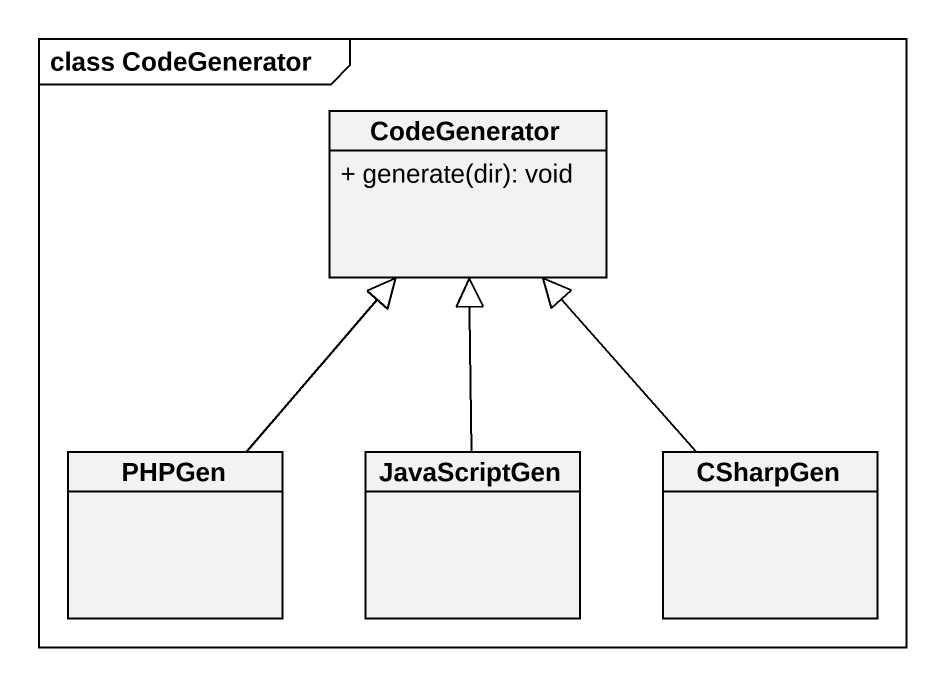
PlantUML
@startuml
mainframe class CodeGenerator
hide circle
hide empty members
skinparam classAttributeIconSize 0
class CodeGenerator {
  + generate(dir): void
}
class PHPGen
class JavaScriptGen
class CSharpGen
PHPGen -up-|> CodeGenerator
JavaScriptGen -up-|> CodeGenerator
CSharpGen -up-|> CodeGenerator
@enduml
